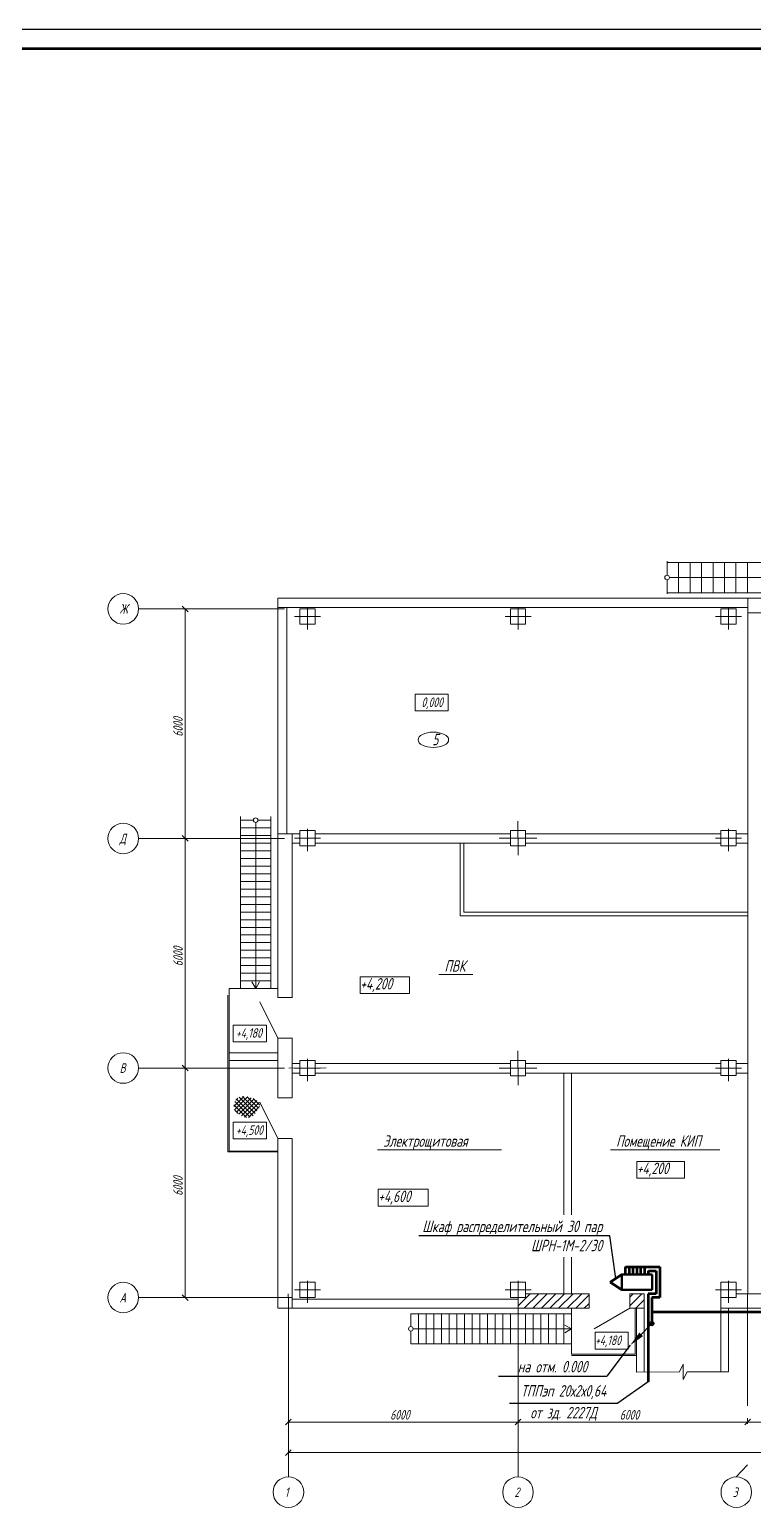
# Model space of a CAD drawing. Header units: millimetres. Extents: x 1337 to 8186, y 1899 to 5236.
# Drawn here: x 2848 to 3037.2, y 2434.1 to 2820.4 of the extents above; entities that cross this region are included whole.
import ezdxf
from ezdxf import colors
from ezdxf.entities.mleader import LeaderData, LeaderLine
from ezdxf.math import Vec2, Vec3

# ---------------------------------------------------------------- set-up
doc = ezdxf.new("R2010")
doc.units = ezdxf.units.MM
for name, color, linetype, lineweight in [('Линия выноска', 137, 'Continuous', 25), ('Линия связи (Вновь)', 3, 'Continuous', 60), ('Рамка толстая', 7, 'Continuous', 60), ('Рамка тонкая', 5, 'Continuous', 25), ('Связь', 84, 'Continuous', 50), ('Строительный', 251, 'Continuous', 13), ('Текст', 2, 'Continuous', 25), ('Элемент эл. схем', 7, 'Continuous', 35)]:
    doc.layers.add(name, color=color, linetype=linetype, lineweight=lineweight)
doc.styles.add('Simplex', font='simplex.shx', dxfattribs={"width": 0.7, "oblique": 15})

# ---------------------------------------------------------------- blocks, each defined once
blk = doc.blocks.new('A$C0AA457AC')
at = {"layer": 'Строительный', "ltscale": 100}
for p, q in [((146.12, 375.08), (146.12, 371.44)), ((146.12, 374.78), (189.82, 374.78)), ((149.12, 374.78), (149.12, 366.88)), ((152.12, 374.78), (152.12, 366.88)), ((155.12, 374.78), (155.12, 366.88)), ((158.12, 374.78), (158.12, 366.88)), ((161.12, 374.78), (161.12, 366.88)), ((164.12, 374.78), (164.12, 366.88)), ((167.12, 374.78), (167.12, 366.88)), ((146.72, 370.84), (189.82, 370.84)), ((146.12, 370.24), (146.12, 366.58)), ((20.93, 361.89), (19.43, 363.39)), ((44.36, 365.44), (44.36, 261.04)), ((142.46, 365.44), (44.36, 365.44)), ((195.86, 365.44), (142.46, 365.44)), ((146.12, 366.88), (189.82, 366.88)), ((167.26, 365.44), (167.26, 183.64)), ((46.16, 362.64), (8, 362.64)), ((19.88, 362.64), (19.68, 362.64)), ((20.18, 302.64), (20.18, 362.64)), ((167.16, 363.04), (44.36, 363.04)), ((46.76, 363.04), (46.76, 303.89)), ((55.57, 360.63), (48.79, 360.63)), ((54.16, 362.63), (50.16, 362.63)), ((50.16, 362.63), (50.16, 358.63)), ((52.16, 363.04), (52.16, 357.22)), ((54.16, 358.63), (54.16, 362.63)), ((110.57, 360.63), (103.79, 360.63)), ((109.16, 362.63), (105.16, 362.63)), ((105.16, 362.63), (105.16, 358.63)), ((107.16, 363.04), (107.16, 357.22)), ((109.16, 358.63), (109.16, 362.63)), ((165.57, 360.63), (158.79, 360.63)), ((164.16, 362.63), (160.16, 362.63)), ((160.16, 362.63), (160.16, 358.63)), ((162.16, 363.04), (162.16, 357.22)), ((164.16, 358.63), (164.16, 362.63)), ((174.26, 361.64), (167.26, 361.64)), ((50.16, 358.63), (54.16, 358.63)), ((105.16, 358.63), (109.16, 358.63)), ((160.16, 358.63), (164.16, 358.63)), ((80.25, 340.33), (88.94, 340.33)), ((80.25, 335.96), (80.25, 340.33)), ((88.94, 340.33), (88.94, 335.96)), ((88.94, 335.96), (80.25, 335.96)), ((34.66, 308.41), (34.66, 263.41)), ((38.01, 307.41), (34.66, 307.41)), ((42.56, 305.41), (34.66, 305.41)), ((38.61, 306.81), (38.61, 263.41)), ((42.56, 307.41), (39.21, 307.41)), ((42.56, 308.41), (42.56, 263.41)), ((107.14, 307.2), (107.17, 298.25)), ((46.16, 302.64), (8, 302.64)), ((20.93, 301.89), (19.43, 303.39)), ((19.43, 303.39), (20.93, 301.89)), ((19.88, 302.64), (19.68, 302.64)), ((19.88, 302.64), (19.68, 302.64)), ((20.18, 242.64), (20.18, 302.64)), ((42.56, 303.41), (34.66, 303.41)), ((42.56, 301.41), (34.66, 301.41)), ((44.36, 303.89), (50.16, 303.89)), ((47.16, 303.89), (50.16, 303.89)), ((48.16, 303.89), (48.16, 261.04)), ((48.16, 301.39), (50.16, 301.39)), ((55.57, 302.73), (48.79, 302.73)), ((54.16, 304.73), (50.16, 304.73)), ((50.16, 304.73), (50.16, 300.73)), ((52.16, 305.14), (52.16, 299.32)), ((54.16, 300.73), (54.16, 304.73)), ((54.16, 303.89), (105.16, 303.89)), ((54.16, 303.89), (105.16, 303.89)), ((54.16, 301.39), (105.16, 301.39)), ((92.04, 301.39), (92.04, 282.39)), ((93.04, 301.39), (93.04, 283.39)), ((102.26, 302.71), (112.05, 302.73)), ((109.16, 304.72), (105.16, 304.72)), ((105.16, 304.72), (105.16, 300.72)), ((109.16, 300.72), (109.16, 304.72)), ((109.16, 303.89), (160.16, 303.89)), ((109.16, 303.89), (160.16, 303.89)), ((109.16, 301.39), (160.16, 301.39)), ((165.57, 302.73), (158.79, 302.73)), ((164.16, 304.73), (160.16, 304.73)), ((160.16, 304.73), (160.16, 300.73)), ((162.16, 305.14), (162.16, 299.32)), ((164.16, 300.73), (164.16, 304.73)), ((164.16, 303.89), (167.16, 303.89)), ((164.16, 303.89), (167.16, 303.89)), ((164.16, 301.39), (167.16, 301.39)), ((42.56, 299.41), (34.66, 299.41)), ((50.16, 300.73), (54.16, 300.73)), ((105.16, 300.72), (109.16, 300.72)), ((160.16, 300.73), (164.16, 300.73)), ((42.56, 297.41), (34.66, 297.41)), ((42.56, 295.41), (34.66, 295.41)), ((42.56, 293.41), (34.66, 293.41)), ((42.56, 291.41), (34.66, 291.41)), ((42.56, 289.41), (34.66, 289.41)), ((42.56, 287.41), (34.66, 287.41)), ((42.56, 285.41), (34.66, 285.41)), ((42.56, 283.41), (34.66, 283.41)), ((92.04, 282.39), (167.16, 282.39)), ((93.04, 283.39), (167.16, 283.39)), ((42.56, 281.41), (34.66, 281.41)), ((42.56, 279.41), (34.66, 279.41)), ((42.56, 277.41), (34.66, 277.41)), ((42.56, 275.41), (34.66, 275.41)), ((42.56, 273.41), (34.66, 273.41)), ((42.56, 271.41), (34.66, 271.41)), ((42.56, 269.41), (34.66, 269.41)), ((42.56, 267.41), (34.66, 267.41)), ((86.46, 267.04), (95.35, 267.04)), ((31.66, 263.41), (31.66, 220.93)), ((44.36, 263.41), (31.66, 263.41)), ((42.56, 265.41), (34.66, 265.41)), ((38.61, 263.41), (37.61, 265.14)), ((38.61, 263.41), (39.61, 265.14)), ((65.92, 266.49), (78.77, 266.49)), ((65.92, 262.12), (65.92, 266.49)), ((78.77, 266.49), (78.77, 262.12)), ((31.36, 261.67), (31.36, 261.37)), ((31.36, 261.37), (31.36, 220.69)), ((39.68, 259.95), (44.36, 250.44)), ((48.19, 261.04), (44.36, 261.04)), ((78.77, 262.12), (65.92, 262.12)), ((32.75, 253.88), (41.44, 253.88)), ((32.75, 249.51), (32.75, 253.88)), ((41.44, 253.88), (41.44, 249.51)), ((41.44, 249.51), (32.75, 249.51)), ((44.36, 250.44), (44.36, 234.84)), ((48.19, 250.44), (44.36, 250.44)), ((48.16, 250.44), (48.16, 234.84)), ((20.93, 241.89), (19.43, 243.39)), ((19.43, 243.39), (20.93, 241.89)), ((44.36, 246.64), (31.66, 246.64)), ((44.36, 244.64), (31.66, 244.64)), ((48.16, 243.8), (50.16, 243.8)), ((48.16, 243.8), (50.16, 243.8)), ((54.16, 244.64), (50.16, 244.64)), ((50.16, 244.64), (50.16, 240.64)), ((54.16, 244.64), (50.16, 244.64)), ((50.16, 244.64), (50.16, 240.64)), ((52.16, 245.05), (52.16, 239.23)), ((54.16, 240.64), (54.16, 244.64)), ((54.16, 240.64), (54.16, 244.64)), ((54.16, 243.8), (105.16, 243.8)), ((54.16, 243.8), (105.16, 243.8)), ((109.16, 244.63), (105.16, 244.63)), ((105.16, 244.63), (105.16, 240.63)), ((107.14, 247.11), (107.17, 238.16)), ((109.16, 240.63), (109.16, 244.63)), ((109.16, 243.8), (160.16, 243.8)), ((109.16, 243.8), (160.16, 243.8)), ((164.16, 244.64), (160.16, 244.64)), ((160.16, 244.64), (160.16, 240.64)), ((164.16, 244.64), (160.16, 244.64)), ((160.16, 244.64), (160.16, 240.64)), ((162.16, 245.05), (162.16, 239.23)), ((164.16, 240.64), (164.16, 244.64)), ((164.16, 240.64), (164.16, 244.64)), ((164.16, 243.8), (167.16, 243.8)), ((164.16, 243.8), (167.16, 243.8)), ((46.16, 242.64), (8, 242.64)), ((19.88, 242.64), (19.68, 242.64)), ((19.88, 242.64), (19.68, 242.64)), ((20.18, 182.64), (20.18, 242.64)), ((42.56, 242.64), (34.66, 242.64)), ((47.26, 242.64), (57.05, 242.66)), ((48.16, 241.3), (50.16, 241.3)), ((55.57, 242.64), (48.79, 242.64)), ((50.16, 240.64), (54.16, 240.64)), ((50.16, 240.64), (54.16, 240.64)), ((54.16, 241.3), (105.16, 241.3)), ((102.26, 242.62), (112.05, 242.64)), ((105.16, 240.63), (109.16, 240.63)), ((109.16, 241.3), (160.16, 241.3)), ((119.16, 241.3), (119.16, 183.64)), ((121.16, 241.3), (121.16, 183.64)), ((160.16, 241.3), (123.16, 241.3)), ((165.57, 242.64), (158.79, 242.64)), ((160.16, 240.64), (164.16, 240.64)), ((160.16, 240.64), (164.16, 240.64)), ((164.16, 241.3), (167.16, 241.3)), ((167.16, 241.3), (164.16, 241.3)), ((32.88, 232.6), (35.5, 235.23)), ((32.9, 233), (36.17, 229.72)), ((33.1, 231.7), (36.5, 235.1)), ((33.17, 233.85), (37.2, 229.82)), ((33.42, 234.26), (33.94, 234.79)), ((33.6, 231.08), (37.39, 234.87)), ((33.63, 234.51), (37.96, 230.18)), ((34.23, 230.59), (38.19, 234.55)), ((34.27, 234.99), (38.51, 230.75)), ((34.92, 230.15), (38.92, 234.15)), ((35.16, 235.22), (38.92, 231.47)), ((35.7, 229.81), (39.52, 233.63)), ((36.39, 235.12), (39.37, 232.14)), ((36.74, 229.73), (39.62, 232.61)), ((37.99, 234.64), (39.72, 232.92)), ((39.68, 233.74), (44.36, 224.22)), ((48.16, 234.84), (44.36, 234.84)), ((32.75, 228.5), (41.44, 228.5)), ((32.75, 224.13), (32.75, 228.5)), ((33.12, 231.66), (34.06, 230.72)), ((41.44, 228.5), (41.44, 224.13)), ((41.44, 224.13), (32.75, 224.13)), ((44.36, 224.24), (44.36, 179.84)), ((48.16, 224.24), (44.36, 224.24)), ((48.16, 224.24), (48.16, 179.84)), ((44.36, 220.69), (31.36, 220.69)), ((31.66, 220.93), (44.36, 220.93)), ((70.46, 221.27), (102.83, 221.27)), ((131.32, 221.27), (159.86, 221.27)), ((138.17, 218.24), (150.71, 218.24)), ((138.17, 213.87), (138.17, 218.24)), ((150.71, 218.24), (150.71, 213.87)), ((150.71, 213.87), (138.17, 213.87)), ((70.62, 210.93), (83.72, 210.93)), ((70.62, 206.56), (70.62, 210.93)), ((83.72, 210.93), (83.72, 206.56)), ((83.72, 206.56), (70.62, 206.56)), ((54.16, 186.64), (50.16, 186.64)), ((50.16, 186.64), (50.16, 182.64)), ((52.16, 187.05), (52.16, 181.23)), ((54.16, 182.64), (54.16, 186.64)), ((109.16, 186.64), (105.16, 186.64)), ((105.16, 186.64), (105.16, 182.64)), ((107.16, 187.05), (107.16, 181.23)), ((107.16, 186.64), (107.16, 135.78)), ((109.16, 182.64), (109.16, 186.64)), ((164.16, 186.64), (160.16, 186.64)), ((160.16, 186.64), (160.16, 182.64)), ((162.16, 187.05), (162.16, 181.23)), ((164.16, 182.64), (164.16, 186.64)), ((46.16, 182.64), (8, 182.64)), ((19.43, 183.39), (20.93, 181.89)), ((19.88, 182.64), (19.68, 182.64)), ((48.16, 182.64), (46.16, 182.64)), ((48.16, 182.64), (46.16, 182.64)), ((47.08, 183.64), (47.08, 182.64)), ((47.16, 182.64), (47.16, 135.78)), ((107.16, 182.24), (48.16, 182.24)), ((55.57, 184.64), (48.79, 184.64)), ((50.16, 182.64), (54.16, 182.64)), ((110.57, 184.64), (103.79, 184.64)), ((105.16, 182.64), (109.16, 182.64)), ((107.16, 180.48), (110.33, 183.64)), ((108.77, 179.84), (112.57, 183.64)), ((109.16, 182.64), (109.16, 183.64)), ((109.16, 182.64), (109.16, 183.64)), ((109.16, 183.64), (125.76, 183.64)), ((111.02, 179.84), (114.82, 183.64)), ((113.26, 179.84), (117.06, 183.64)), ((115.51, 179.84), (119.31, 183.64)), ((117.75, 179.84), (121.55, 183.64)), ((120, 179.84), (123.8, 183.64)), ((122.24, 179.84), (125.76, 183.36)), ((125.76, 179.84), (125.76, 183.64)), ((136.36, 183.64), (140.16, 183.64)), ((136.36, 179.84), (136.36, 183.64)), ((136.36, 182.74), (137.27, 183.64)), ((136.36, 180.49), (139.51, 183.64)), ((137.96, 179.84), (140.16, 182.05)), ((140.16, 183.64), (140.16, 163.18)), ((165.57, 184.64), (158.79, 184.64)), ((160.16, 182.64), (164.16, 182.64)), ((160.16, 182.64), (160.16, 163.25)), ((174.26, 183.64), (164.16, 183.64)), ((167.16, 183.45), (167.16, 154.33)), ((125.76, 179.84), (44.36, 179.84)), ((47.16, 179.84), (60.23, 179.84)), ((79.16, 178.41), (121.16, 178.41)), ((79.16, 178.41), (79.16, 175.06)), ((81.16, 178.41), (81.16, 170.51)), ((83.16, 178.41), (83.16, 170.51)), ((85.16, 178.41), (85.16, 170.51)), ((87.16, 178.41), (87.16, 170.51)), ((89.16, 178.41), (89.16, 170.51)), ((91.16, 178.41), (91.16, 170.51)), ((93.16, 178.41), (93.16, 170.51)), ((95.16, 178.41), (95.16, 170.51)), ((97.16, 178.41), (97.16, 170.51)), ((99.16, 178.41), (99.16, 170.51)), ((101.16, 178.41), (101.16, 170.51)), ((103.16, 178.41), (103.16, 170.51)), ((105.16, 178.41), (105.16, 170.51)), ((107.16, 178.41), (107.16, 170.51)), ((109.16, 178.41), (109.16, 170.51)), ((111.16, 178.41), (111.16, 170.51)), ((113.16, 178.41), (113.16, 170.51)), ((115.16, 178.41), (115.16, 170.51)), ((117.16, 178.41), (117.16, 170.51)), ((119.16, 178.41), (119.16, 170.51)), ((121.16, 179.84), (121.16, 167.87)), ((124.49, 179.84), (125.76, 181.12)), ((127.02, 174.45), (136.36, 179.84)), ((140.16, 179.84), (136.36, 179.84)), ((137.76, 179.84), (137.76, 167.87)), ((138.16, 179.84), (138.16, 167.47)), ((138.16, 179.84), (138.16, 163.17)), ((180.81, 179.84), (160.16, 179.84)), ((162.16, 179.84), (162.15, 163.25)), ((79.16, 173.86), (79.16, 170.51)), ((79.76, 174.46), (121.16, 174.46)), ((121.16, 174.46), (119.43, 175.46)), ((121.16, 174.46), (119.43, 173.46)), ((79.16, 170.51), (121.16, 170.51)), ((127.29, 173.56), (135.98, 173.56)), ((127.29, 169.19), (127.29, 173.56)), ((135.98, 173.56), (135.98, 169.19)), ((137.76, 167.87), (121.16, 167.87)), ((138.16, 167.47), (121.18, 167.47)), ((135.98, 169.19), (127.29, 169.19)), ((149.34, 163.21), (138.16, 163.17)), ((150.33, 165.21), (149.34, 163.21)), ((150.35, 161.22), (150.33, 165.21)), ((151.34, 163.22), (150.35, 161.22)), ((162.16, 163.25), (151.34, 163.22)), ((47.91, 150.86), (46.41, 149.36)), ((47.16, 151.85), (47.16, 149.61)), ((107.91, 150.86), (106.41, 149.36)), ((106.41, 149.36), (107.91, 150.86)), ((107.16, 154.37), (107.16, 149.61)), ((107.16, 151.15), (107.16, 149.61)), ((167.91, 150.86), (166.41, 149.36)), ((166.41, 149.36), (167.91, 150.86)), ((167.16, 151.15), (167.16, 149.61)), ((167.16, 151.15), (167.16, 149.61)), ((107.16, 150.11), (47.16, 150.11)), ((167.16, 150.11), (107.16, 150.11)), ((171.16, 150.11), (167.16, 150.11)), ((47.91, 142.85), (46.41, 141.35)), ((47.16, 140.73), (47.16, 142.6)), ((47.16, 142.1), (655.16, 142.1)), ((164.21, 135.78), (167.16, 138.88))]:
    blk.add_line(p, q, dxfattribs=at)
for centre, radius in [((146.12, 370.84), 0.6), ((4, 362.64), 4), ((4, 302.64), 4), ((38.61, 307.41), 0.6), ((4, 242.64), 4), ((4, 182.64), 4), ((79.16, 174.46), 0.6), ((47.16, 131.78), 4), ((107.16, 131.78), 4), ((164.21, 131.78), 4)]:
    blk.add_circle(centre, radius, dxfattribs=at)
blk.add_ellipse((85.04, 328.44), major_axis=(-4, 0), ratio=0.5, dxfattribs=at)
at = {"layer": 'Строительный', "ltscale": 100, "style": 'Simplex', "oblique": 15, "width": 0.7}
for s, height, p in [('Ж', 2.5, (3.06, 361.37)), ('0,000', 2.5, (81.91, 337)), ('5', 3, (84.75, 327.01)), ('Д', 2.5, (3.06, 301.37)), ('ПВК', 3, (87.94, 267.81, 3)), ('+4,200', 3, (65.92, 263.16)), ('+4,180', 2.5, (33.44, 250.55)), ('В', 2.5, (3.06, 241.37)), ('+4,500', 2.5, (33.44, 225.17)), ('Электрощитовая', 3, (71.93, 222.05, 3)), ('Помещение КИП', 3, (132.8, 222.05, 3)), ('+4,200', 3, (138.17, 214.91)), ('+4,600', 3, (70.62, 207.6)), ('А', 2.5, (3.06, 181.37)), ('+4,180', 2.5, (127.29, 170.23)), ('6000', 2.5, (73.76, 150.74)), ('6000', 2.5, (133.76, 150.74)), ('1', 2.5, (46.23, 130.5)), ('2', 2.5, (106.23, 130.5)), ('3', 2.5, (163.28, 130.5))]:
    blk.add_text(s, height=height, dxfattribs=at).set_placement(p)
for p in [(19.56, 329.24), (19.56, 269.24), (19.56, 209.24)]:
    blk.add_text('6000', height=2.5, rotation=90, dxfattribs=at).set_placement(p)
blk = doc.blocks.new('A$C551E481E')
at = {"layer": 'Рамка толстая'}
blk.add_line((836, 589), (20, 589), dxfattribs=at)
at = {"layer": 'Рамка тонкая'}
blk.add_line((841, 594), (0, 594), dxfattribs=at)
blk = doc.blocks.new('A$C19E7192F')
at = {"layer": 'Связь'}
for p, q in [((0, 4), (0, 0)), ((8, 4), (0, 4)), ((8, 0), (8, 4)), ((11, 2), (8, 4)), ((8, 0), (11, 2)), ((0, 0), (8, 0))]:
    blk.add_line(p, q, dxfattribs=at)
blk = doc.blocks.new('_None')

msp = doc.modelspace()

# ---------------------------------------------------------------- hatches: boundary and pattern name
at = {"layer": 'Элемент эл. схем'}
h = msp.add_hatch(color=256, dxfattribs=at)
h.dxf.hatch_style = 1
h.paths.add_polyline_path([(3011.15, 2482.15, 1), (3010.15, 2482.15, 1)])

# ---------------------------------------------------------------- linework, layer by layer
at = {"layer": 'Линия связи (Вновь)'}
for p, q in [((3003.75, 2496.95), (3012.75, 2496.95)), ((3003.75, 2494.95), (3003.75, 2496.95)), ((3004.75, 2494.95), (3004.75, 2496.95)), ((3005.75, 2494.95), (3005.75, 2496.95)), ((3006.75, 2494.95), (3006.75, 2496.95)), ((3007.75, 2494.95), (3007.75, 2496.95)), ((3008.75, 2494.95), (3008.75, 2496.95)), ((3009.75, 2494.95), (3009.75, 2495.95)), ((3009.75, 2495.95), (3011.75, 2495.95)), ((3011.75, 2495.95), (3011.75, 2489.95)), ((3012.75, 2496.95), (3012.75, 2488.95)), ((3011.75, 2489.95), (3009.65, 2489.95)), ((3009.65, 2489.95), (3009.65, 2466.95)), ((3012.75, 2488.95), (3010.65, 2488.95)), ((3010.65, 2488.95), (3010.65, 2482.15)), ((3040.65, 2485.15), (3010.65, 2485.15))]:
    msp.add_line(p, q, dxfattribs=at)
at = {"layer": 'Текст', "ltscale": 100}
for p, q in [((3004.99, 2476.49), (2998.82, 2468.38)), ((2970.52, 2468.38), (2998.82, 2468.38)), ((3009.65, 2466.95), (3001.71, 2461.36)), ((2973.41, 2461.36), (3001.71, 2461.36))]:
    msp.add_line(p, q, dxfattribs=at)
at = {"layer": 'Элемент эл. схем'}
msp.add_line((3007.82, 2479.32), (3010.3, 2481.79), dxfattribs=at)
msp.add_circle((3010.65, 2482.15), 0.5, dxfattribs=at)
msp.add_solid([(3007.35, 2479.79), (3008.29, 2478.85), (3004.99, 2476.49)], dxfattribs=at)

# ---------------------------------------------------------------- block references
msp.add_blockref('A$C551E481E', (2808.33, 2226.37))
at = {"layer": 'Линия связи (Вновь)'}
msp.add_blockref('A$C0AA457AC', (2868.49, 2306.3), dxfattribs=at)
at = {"layer": 'Связь', "rotation": 180}
msp.add_blockref('A$C19E7192F', (3010.75, 2494.95), dxfattribs=at)

# ---------------------------------------------------------------- texts
at = {"layer": 'Текст', "ltscale": 100, "char_height": 3, "style": 'Simplex'}
for s, insert, attachment_point in [('на отм. 0.000', (2984.67, 2469.38), 8), ('ТППэп 20х2х0,64', (2987.56, 2462.36), 8), ('от зд. 2227Д', (2987.56, 2460.36), 2)]:
    msp.add_mtext_dynamic_manual_height_columns(s, width=27.0901, gutter_width=12.5, heights=[0], dxfattribs=dict(at, insert=insert, attachment_point=attachment_point))

# ---------------------------------------------------------------- next in the draw order: leaders
at = {"layer": 'Линия выноска'}
ml = msp.add_multileader_mtext('Standard', dxfattribs=at)
ml.set_content('Шкаф распределительный 30 пар\\PШРН-1М-2/30', color=2, style='Simplex')
ml.set_leader_properties()
ml.set_arrow_properties(name='NONE')
ml.build(insert=Vec2(0, 0))
ml.multileader.update_dxf_attribs({"text_left_attachment_type": 6, "text_right_attachment_type": 6, "dogleg_length": 0})
ctx = ml.context
ctx.base_point, ctx.char_height, ctx.plane_origin = Vec3(2939.43, 2505.04), 3, Vec3(2869.63, 2476.33)
ctx.left_attachment, ctx.right_attachment, ctx.text_align_type = 6, 6, 2
notes = []
notes.append((ctx, [(0, (1, 1, 0), (2999.65, 2505.04), (-1, 0), 0, [(0, [(3001.25, 2493.95)], 0, [])])]))
ctx.mtext.insert, ctx.mtext.alignment, ctx.mtext.flow_direction = Vec3(2997.65, 2509.04), 3, 5
ctx.mtext.has_bg_fill, ctx.mtext.bg_color, ctx.mtext.bg_scale_factor, ctx.mtext.bg_transparency, ctx.mtext.use_window_bg_color = 1, -1027028792, 1.5, 0, 1
for ctx, leaders in notes:
    for number, flags, end, landing, length, lines in leaders:
        leader = LeaderData()
        leader.index, (leader.has_last_leader_line, leader.has_dogleg_vector, leader.attachment_direction) = number, flags
        leader.last_leader_point, leader.dogleg_vector, leader.dogleg_length = Vec3(end), Vec3(landing), length
        for number, points, colour, breaks in lines:
            line = LeaderLine()
            line.index, line.vertices, line.color, line.breaks = number, Vec3.list(points), colors.encode_raw_color(colour), breaks
            leader.lines.append(line)
        ctx.leaders.append(leader)

doc.saveas('drawing.dxf')
